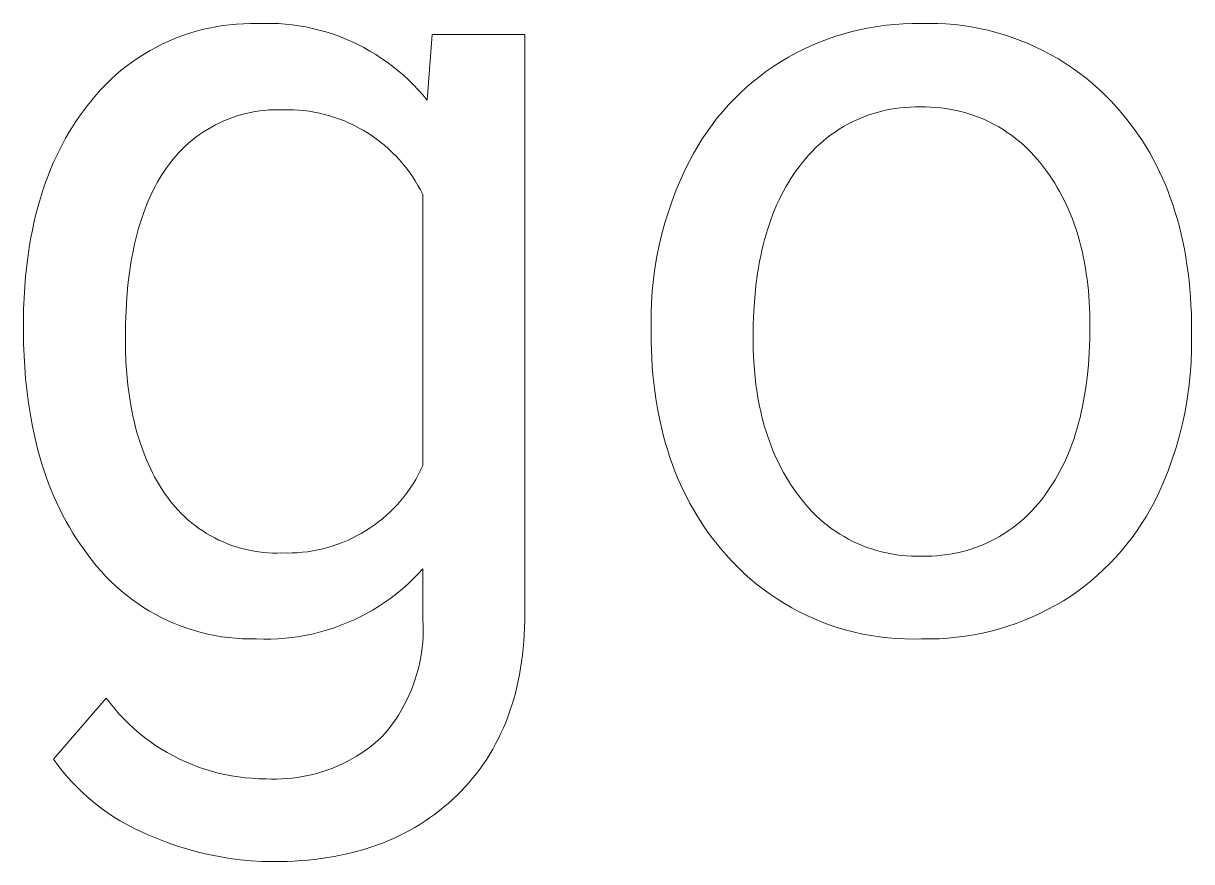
# Model space of a CAD drawing. Header units: millimetres. Extents: x 0 to 5466, y 0 to 3819.
# Drawn here: x 4011.2 to 4086.9, y 416.8 to 471.1 of the extents above; entities that cross this region are included whole.
import ezdxf

# ---------------------------------------------------------------- set-up
doc = ezdxf.new("R2010")
doc.units = ezdxf.units.MM
doc.header["$MEASUREMENT"] = 0
doc.layers.add('Domyślny', color=7, linetype='Continuous', true_color=0x000000)

msp = doc.modelspace()

# ---------------------------------------------------------------- linework, layer by layer
at = {"layer": 'Domyślny', "color": 18, "lineweight": 15, "true_color": 0x000000}
for p, q in [((4022.787, 470.678), (4023.23, 470.78)), ((4023.23, 470.78), (4023.675, 470.868)), ((4023.675, 470.868), (4024.124, 470.941)), ((4024.124, 470.941), (4024.574, 470.998)), ((4024.574, 470.998), (4025.026, 471.04)), ((4025.026, 471.04), (4025.48, 471.066)), ((4025.48, 471.066), (4025.934, 471.078)), ((4025.934, 471.078), (4026.388, 471.073)), ((4026.388, 471.073), (4026.834, 471.087)), ((4026.834, 471.087), (4027.281, 471.085)), ((4027.281, 471.085), (4027.727, 471.068)), ((4027.727, 471.068), (4028.173, 471.036)), ((4028.173, 471.036), (4028.617, 470.989)), ((4028.617, 470.989), (4029.059, 470.928)), ((4029.059, 470.928), (4029.499, 470.851)), ((4029.499, 470.851), (4029.936, 470.76)), ((4029.936, 470.76), (4030.37, 470.654)), ((4065.453, 470.689), (4066, 470.799)), ((4066, 470.799), (4066.55, 470.891)), ((4066.55, 470.891), (4067.103, 470.965)), ((4067.103, 470.965), (4067.658, 471.02)), ((4067.658, 471.02), (4068.214, 471.056)), ((4068.214, 471.056), (4068.772, 471.074)), ((4068.772, 471.074), (4069.33, 471.073)), ((4069.33, 471.073), (4069.879, 471.084)), ((4069.879, 471.084), (4070.429, 471.076)), ((4070.429, 471.076), (4070.978, 471.05)), ((4070.978, 471.05), (4071.526, 471.005)), ((4071.526, 471.005), (4072.072, 470.942)), ((4072.072, 470.942), (4072.616, 470.86)), ((4072.616, 470.86), (4073.157, 470.759)), ((4073.157, 470.759), (4073.694, 470.64)), ((4020.642, 469.942), (4021.06, 470.118)), ((4021.06, 470.118), (4021.485, 470.28)), ((4021.485, 470.28), (4021.914, 470.427)), ((4021.914, 470.427), (4022.349, 470.56)), ((4022.349, 470.56), (4022.787, 470.678)), ((4030.37, 470.654), (4030.8, 470.533)), ((4030.8, 470.533), (4031.226, 470.398)), ((4031.226, 470.398), (4031.647, 470.249)), ((4031.647, 470.249), (4032.062, 470.085)), ((4032.062, 470.085), (4032.472, 469.908)), ((4037.363, 466.105), (4037.69, 470.363)), ((4037.69, 470.363), (4043.696, 470.363)), ((4043.696, 470.363), (4043.696, 432.834)), ((4062.791, 469.868), (4063.312, 470.068)), ((4063.312, 470.068), (4063.839, 470.25)), ((4063.839, 470.25), (4064.372, 470.414)), ((4064.372, 470.414), (4064.91, 470.561)), ((4064.91, 470.561), (4065.453, 470.689)), ((4073.694, 470.64), (4074.226, 470.504)), ((4074.226, 470.504), (4074.754, 470.349)), ((4074.754, 470.349), (4075.276, 470.176)), ((4075.276, 470.176), (4075.792, 469.986)), ((4019.034, 469.099), (4019.425, 469.33)), ((4019.425, 469.33), (4019.824, 469.548)), ((4019.824, 469.548), (4020.229, 469.752)), ((4020.229, 469.752), (4020.642, 469.942)), ((4032.472, 469.908), (4032.876, 469.717)), ((4032.876, 469.717), (4033.273, 469.512)), ((4033.273, 469.512), (4033.663, 469.294)), ((4033.663, 469.294), (4034.045, 469.064)), ((4061.272, 469.167), (4061.771, 469.417)), ((4061.771, 469.417), (4062.277, 469.651)), ((4062.277, 469.651), (4062.791, 469.868)), ((4075.792, 469.986), (4076.301, 469.778)), ((4076.301, 469.778), (4076.802, 469.554)), ((4076.802, 469.554), (4077.296, 469.312)), ((4077.296, 469.312), (4077.782, 469.054)), ((4017.911, 468.328), (4018.277, 468.598)), ((4018.277, 468.598), (4018.651, 468.855)), ((4018.651, 468.855), (4019.034, 469.099)), ((4034.045, 469.064), (4034.42, 468.82)), ((4034.42, 468.82), (4034.786, 468.564)), ((4034.786, 468.564), (4035.143, 468.296)), ((4059.835, 468.317), (4060.302, 468.616)), ((4060.302, 468.616), (4060.783, 468.9)), ((4060.783, 468.9), (4061.272, 469.167)), ((4077.782, 469.054), (4078.258, 468.779)), ((4078.258, 468.779), (4078.725, 468.488)), ((4078.725, 468.488), (4079.181, 468.182)), ((4016.873, 467.447), (4017.209, 467.752)), ((4017.209, 467.752), (4017.555, 468.046)), ((4017.555, 468.046), (4017.911, 468.328)), ((4035.143, 468.296), (4035.491, 468.016)), ((4035.491, 468.016), (4035.829, 467.724)), ((4058.932, 467.67), (4059.378, 468.001)), ((4059.378, 468.001), (4059.835, 468.317)), ((4079.181, 468.182), (4079.627, 467.861)), ((4079.627, 467.861), (4080.062, 467.524)), ((4016.233, 466.803), (4016.548, 467.13)), ((4016.548, 467.13), (4016.873, 467.447)), ((4035.829, 467.724), (4036.157, 467.421)), ((4036.157, 467.421), (4036.475, 467.108)), ((4036.475, 467.108), (4036.782, 466.783)), ((4058.075, 466.964), (4058.498, 467.324)), ((4058.498, 467.324), (4058.932, 467.67)), ((4080.062, 467.524), (4080.485, 467.173)), ((4080.485, 467.173), (4080.896, 466.808)), ((4015.638, 466.117), (4015.93, 466.465)), ((4015.93, 466.465), (4016.233, 466.803)), ((4036.782, 466.783), (4037.078, 466.449)), ((4037.078, 466.449), (4037.363, 466.105)), ((4057.269, 466.2), (4057.666, 466.589)), ((4057.666, 466.589), (4058.075, 466.964)), ((4080.896, 466.808), (4081.295, 466.429)), ((4081.295, 466.429), (4081.68, 466.036)), ((4015.103, 465.424), (4015.358, 465.759)), ((4015.358, 465.759), (4015.638, 466.117)), ((4027.121, 465.473), (4026.82, 465.448)), ((4027.423, 465.488), (4027.121, 465.473)), ((4027.724, 465.492), (4027.423, 465.488)), ((4028.026, 465.486), (4027.724, 465.492)), ((4028.365, 465.489), (4028.026, 465.486)), ((4028.705, 465.481), (4028.365, 465.489)), ((4029.044, 465.461), (4028.705, 465.481)), ((4029.382, 465.43), (4029.044, 465.461)), ((4056.517, 465.384), (4056.886, 465.799)), ((4056.886, 465.799), (4057.269, 466.2)), ((4067.385, 465.517), (4067.066, 465.453)), ((4067.706, 465.57), (4067.385, 465.517)), ((4068.029, 465.612), (4067.706, 465.57)), ((4068.353, 465.643), (4068.029, 465.612)), ((4068.678, 465.663), (4068.353, 465.643)), ((4069.004, 465.671), (4068.678, 465.663)), ((4069.33, 465.668), (4069.004, 465.671)), ((4069.66, 465.671), (4069.33, 465.668)), ((4069.991, 465.663), (4069.66, 465.671)), ((4070.321, 465.643), (4069.991, 465.663)), ((4070.651, 465.612), (4070.321, 465.643)), ((4070.979, 465.569), (4070.651, 465.612)), ((4071.305, 465.515), (4070.979, 465.569)), ((4071.629, 465.45), (4071.305, 465.515)), ((4081.68, 466.036), (4082.052, 465.631)), ((4082.052, 465.631), (4082.351, 465.288)), ((4014.386, 464.377), (4014.617, 464.733)), ((4014.617, 464.733), (4014.856, 465.082)), ((4014.856, 465.082), (4015.103, 465.424)), ((4024.203, 464.768), (4023.928, 464.643)), ((4024.482, 464.883), (4024.203, 464.768)), ((4024.764, 464.989), (4024.482, 464.883)), ((4025.05, 465.084), (4024.764, 464.989)), ((4025.34, 465.17), (4025.05, 465.084)), ((4025.632, 465.246), (4025.34, 465.17)), ((4025.926, 465.312), (4025.632, 465.246)), ((4026.223, 465.368), (4025.926, 465.312)), ((4026.521, 465.413), (4026.223, 465.368)), ((4026.82, 465.448), (4026.521, 465.413)), ((4029.718, 465.386), (4029.382, 465.43)), ((4030.053, 465.331), (4029.718, 465.386)), ((4030.386, 465.265), (4030.053, 465.331)), ((4030.717, 465.187), (4030.386, 465.265)), ((4031.044, 465.097), (4030.717, 465.187)), ((4031.368, 464.996), (4031.044, 465.097)), ((4031.689, 464.884), (4031.368, 464.996)), ((4032.005, 464.761), (4031.689, 464.884)), ((4032.317, 464.627), (4032.005, 464.761)), ((4055.822, 464.518), (4056.162, 464.957)), ((4056.162, 464.957), (4056.517, 465.384)), ((4064.919, 464.701), (4064.63, 464.552)), ((4065.214, 464.84), (4064.919, 464.701)), ((4065.513, 464.969), (4065.214, 464.84)), ((4065.816, 465.087), (4065.513, 464.969)), ((4066.124, 465.195), (4065.816, 465.087)), ((4066.435, 465.292), (4066.124, 465.195)), ((4066.749, 465.378), (4066.435, 465.292)), ((4067.066, 465.453), (4066.749, 465.378)), ((4071.951, 465.374), (4071.629, 465.45)), ((4072.27, 465.287), (4071.951, 465.374)), ((4072.586, 465.188), (4072.27, 465.287)), ((4072.898, 465.079), (4072.586, 465.188)), ((4073.206, 464.959), (4072.898, 465.079)), ((4073.51, 464.829), (4073.206, 464.959)), ((4073.81, 464.688), (4073.51, 464.829)), ((4082.351, 465.288), (4082.64, 464.938)), ((4082.64, 464.938), (4082.92, 464.581)), ((4013.948, 463.642), (4014.163, 464.013)), ((4014.163, 464.013), (4014.386, 464.377)), ((4022.877, 464.052), (4022.628, 463.882)), ((4023.132, 464.213), (4022.877, 464.052)), ((4023.392, 464.366), (4023.132, 464.213)), ((4023.658, 464.509), (4023.392, 464.366)), ((4023.928, 464.643), (4023.658, 464.509)), ((4032.624, 464.482), (4032.317, 464.627)), ((4032.926, 464.326), (4032.624, 464.482)), ((4033.222, 464.16), (4032.926, 464.326)), ((4033.512, 463.984), (4033.222, 464.16)), ((4033.796, 463.798), (4033.512, 463.984)), ((4055.188, 463.606), (4055.497, 464.067)), ((4055.497, 464.067), (4055.822, 464.518)), ((4063.794, 464.046), (4063.528, 463.859)), ((4064.067, 464.225), (4063.794, 464.046)), ((4064.345, 464.393), (4064.067, 464.225)), ((4064.63, 464.552), (4064.345, 464.393)), ((4074.104, 464.537), (4073.81, 464.688)), ((4074.393, 464.376), (4074.104, 464.537)), ((4074.676, 464.205), (4074.393, 464.376)), ((4074.953, 464.024), (4074.676, 464.205)), ((4075.223, 463.834), (4074.953, 464.024)), ((4082.92, 464.581), (4083.19, 464.216)), ((4083.19, 464.216), (4083.45, 463.844)), ((4013.543, 462.879), (4013.741, 463.264)), ((4013.741, 463.264), (4013.948, 463.642)), ((4021.917, 463.322), (4021.693, 463.12)), ((4022.147, 463.517), (4021.917, 463.322)), ((4022.384, 463.704), (4022.147, 463.517)), ((4022.628, 463.882), (4022.384, 463.704)), ((4034.074, 463.602), (4033.796, 463.798)), ((4034.344, 463.397), (4034.074, 463.602)), ((4034.607, 463.183), (4034.344, 463.397)), ((4054.895, 463.134), (4055.188, 463.606)), ((4062.771, 463.242), (4062.533, 463.02)), ((4063.016, 463.456), (4062.771, 463.242)), ((4063.268, 463.662), (4063.016, 463.456)), ((4063.528, 463.859), (4063.268, 463.662)), ((4075.487, 463.634), (4075.223, 463.834)), ((4075.744, 463.426), (4075.487, 463.634)), ((4075.993, 463.208), (4075.744, 463.426)), ((4076.235, 462.983), (4075.993, 463.208)), ((4083.45, 463.844), (4083.701, 463.466)), ((4083.701, 463.466), (4083.943, 463.08)), ((4013.17, 462.086), (4013.352, 462.486)), ((4013.352, 462.486), (4013.543, 462.879)), ((4021.066, 462.468), (4020.872, 462.236)), ((4021.268, 462.692), (4021.066, 462.468)), ((4021.477, 462.91), (4021.268, 462.692)), ((4021.693, 463.12), (4021.477, 462.91)), ((4034.863, 462.959), (4034.607, 463.183)), ((4035.11, 462.727), (4034.863, 462.959)), ((4035.35, 462.486), (4035.11, 462.727)), ((4035.58, 462.237), (4035.35, 462.486)), ((4054.358, 462.163), (4054.618, 462.653)), ((4054.618, 462.653), (4054.895, 463.134)), ((4062.081, 462.551), (4061.868, 462.305)), ((4062.303, 462.789), (4062.081, 462.551)), ((4062.533, 463.02), (4062.303, 462.789)), ((4076.469, 462.749), (4076.235, 462.983)), ((4076.695, 462.507), (4076.469, 462.749)), ((4076.912, 462.257), (4076.695, 462.507)), ((4083.943, 463.08), (4084.175, 462.687)), ((4084.175, 462.687), (4084.397, 462.287)), ((4012.83, 461.264), (4012.996, 461.679)), ((4012.996, 461.679), (4013.17, 462.086)), ((4020.509, 461.755), (4020.344, 461.519)), ((4020.687, 461.999), (4020.509, 461.755)), ((4020.872, 462.236), (4020.687, 461.999)), ((4035.802, 461.98), (4035.58, 462.237)), ((4036.015, 461.716), (4035.802, 461.98)), ((4036.219, 461.444), (4036.015, 461.716)), ((4054.114, 461.664), (4054.358, 462.163)), ((4061.467, 461.791), (4061.284, 461.546)), ((4061.663, 462.051), (4061.467, 461.791)), ((4061.868, 462.305), (4061.663, 462.051)), ((4077.12, 462), (4076.912, 462.257)), ((4077.32, 461.736), (4077.12, 462)), ((4077.504, 461.49), (4077.32, 461.736)), ((4084.397, 462.287), (4084.61, 461.88)), ((4084.61, 461.88), (4084.813, 461.466)), ((4012.672, 460.843), (4012.83, 461.264)), ((4020.031, 461.026), (4019.881, 460.769)), ((4020.185, 461.276), (4020.031, 461.026)), ((4020.344, 461.519), (4020.185, 461.276)), ((4036.413, 461.166), (4036.219, 461.444)), ((4036.598, 460.881), (4036.413, 461.166)), ((4053.508, 460.29), (4053.8, 460.982)), ((4053.8, 460.982), (4054.114, 461.664)), ((4060.935, 461.035), (4060.769, 460.77)), ((4061.107, 461.293), (4060.935, 461.035)), ((4061.284, 461.546), (4061.107, 461.293)), ((4077.683, 461.239), (4077.504, 461.49)), ((4077.856, 460.983), (4077.683, 461.239)), ((4078.023, 460.722), (4077.856, 460.983)), ((4084.813, 461.466), (4085.007, 461.045)), ((4085.007, 461.045), (4085.191, 460.617)), ((4012.38, 459.978), (4012.522, 460.414)), ((4012.522, 460.414), (4012.672, 460.843)), ((4019.598, 460.234), (4019.464, 459.956)), ((4019.737, 460.505), (4019.598, 460.234)), ((4019.881, 460.769), (4019.737, 460.505)), ((4036.772, 460.589), (4036.598, 460.881)), ((4036.936, 460.292), (4036.772, 460.589)), ((4037.09, 459.989), (4036.936, 460.292)), ((4053.24, 459.589), (4053.508, 460.29)), ((4060.455, 460.22), (4060.306, 459.936)), ((4060.609, 460.498), (4060.455, 460.22)), ((4060.769, 460.77), (4060.609, 460.498)), ((4078.183, 460.457), (4078.023, 460.722)), ((4078.338, 460.186), (4078.183, 460.457)), ((4078.487, 459.911), (4078.338, 460.186)), ((4085.191, 460.617), (4085.366, 460.182)), ((4085.366, 460.182), (4085.531, 459.74)), ((4012.121, 459.084), (4012.246, 459.534)), ((4012.246, 459.534), (4012.38, 459.978)), ((4019.336, 459.67), (4019.212, 459.378)), ((4019.464, 459.956), (4019.336, 459.67)), ((4037.09, 442.426), (4037.09, 459.989)), ((4052.994, 458.879), (4053.24, 459.589)), ((4060.164, 459.645), (4060.027, 459.347)), ((4060.306, 459.936), (4060.164, 459.645)), ((4078.631, 459.631), (4078.487, 459.911)), ((4078.768, 459.347), (4078.631, 459.631)), ((4085.531, 459.74), (4085.687, 459.291)), ((4012.003, 458.626), (4012.121, 459.084)), ((4018.981, 458.771), (4018.873, 458.457)), ((4019.094, 459.078), (4018.981, 458.771)), ((4019.212, 459.378), (4019.094, 459.078)), ((4052.773, 458.162), (4052.994, 458.879)), ((4059.77, 458.732), (4059.651, 458.415)), ((4059.896, 459.043), (4059.77, 458.732)), ((4060.027, 459.347), (4059.896, 459.043)), ((4078.899, 459.057), (4078.768, 459.347)), ((4079.024, 458.763), (4078.899, 459.057)), ((4079.144, 458.464), (4079.024, 458.763)), ((4085.687, 459.291), (4085.833, 458.835)), ((4085.833, 458.835), (4085.97, 458.372)), ((4011.792, 457.688), (4011.894, 458.16)), ((4011.894, 458.16), (4012.003, 458.626)), ((4018.77, 458.137), (4018.673, 457.809)), ((4018.873, 458.457), (4018.77, 458.137)), ((4052.575, 457.438), (4052.773, 458.162)), ((4059.537, 458.092), (4059.429, 457.761)), ((4059.651, 458.415), (4059.537, 458.092)), ((4079.257, 458.16), (4079.144, 458.464)), ((4079.365, 457.852), (4079.257, 458.16)), ((4085.97, 458.372), (4086.097, 457.902)), ((4086.097, 457.902), (4086.215, 457.425)), ((4011.614, 456.721), (4011.699, 457.208)), ((4011.699, 457.208), (4011.792, 457.688)), ((4018.58, 457.474), (4018.493, 457.132)), ((4018.673, 457.809), (4018.58, 457.474)), ((4052.402, 456.707), (4052.575, 457.438)), ((4059.327, 457.425), (4059.231, 457.082)), ((4059.429, 457.761), (4059.327, 457.425)), ((4079.467, 457.538), (4079.365, 457.852)), ((4079.563, 457.221), (4079.467, 457.538)), ((4079.653, 456.898), (4079.563, 457.221)), ((4086.215, 457.425), (4086.324, 456.941)), ((4011.537, 456.227), (4011.614, 456.721)), ((4018.335, 456.427), (4018.197, 455.693)), ((4018.412, 456.783), (4018.335, 456.427)), ((4018.493, 457.132), (4018.412, 456.783)), ((4052.253, 455.971), (4052.402, 456.707)), ((4059.056, 456.376), (4058.977, 456.013)), ((4059.14, 456.732), (4059.056, 456.376)), ((4059.231, 457.082), (4059.14, 456.732)), ((4079.737, 456.57), (4079.653, 456.898)), ((4079.815, 456.238), (4079.737, 456.57)), ((4086.324, 456.941), (4086.423, 456.45)), ((4086.423, 456.45), (4086.512, 455.952)), ((4011.355, 454.701), (4011.468, 455.726)), ((4011.468, 455.726), (4011.537, 456.227)), ((4018.197, 455.693), (4018.081, 454.932)), ((4052.128, 455.231), (4052.253, 455.971)), ((4058.904, 455.644), (4058.836, 455.269)), ((4058.977, 456.013), (4058.904, 455.644)), ((4079.888, 455.901), (4079.815, 456.238)), ((4079.955, 455.559), (4079.888, 455.901)), ((4086.512, 455.952), (4086.592, 455.447)), ((4018.081, 454.932), (4017.986, 454.143)), ((4052.028, 454.487), (4052.128, 455.231)), ((4058.775, 454.886), (4058.67, 454.103)), ((4058.836, 455.269), (4058.775, 454.886)), ((4080.015, 455.213), (4079.955, 455.559)), ((4080.07, 454.862), (4080.015, 455.213)), ((4080.12, 454.506), (4080.07, 454.862)), ((4086.592, 455.447), (4086.663, 454.936)), ((4086.663, 454.936), (4086.724, 454.417)), ((4011.274, 453.648), (4011.355, 454.701)), ((4017.986, 454.143), (4017.911, 453.326)), ((4051.953, 453.74), (4052.028, 454.487)), ((4080.201, 453.78), (4080.12, 454.506)), ((4086.724, 454.417), (4086.775, 453.892)), ((4011.225, 452.565), (4011.274, 453.648)), ((4051.902, 452.991), (4051.953, 453.74)), ((4058.67, 454.103), (4058.588, 453.293)), ((4080.258, 453.036), (4080.201, 453.78)), ((4086.775, 453.892), (4086.818, 453.36)), ((4086.818, 453.36), (4086.851, 452.821)), ((4017.911, 453.326), (4017.858, 452.481)), ((4051.876, 452.24), (4051.902, 452.991)), ((4058.588, 453.293), (4058.529, 452.457)), ((4080.293, 452.272), (4080.258, 453.036)), ((4086.851, 452.821), (4086.874, 452.275)), ((4011.209, 451.453), (4011.225, 452.565)), ((4017.858, 452.481), (4017.826, 451.608)), ((4051.876, 451.49), (4051.876, 452.24)), ((4058.529, 452.457), (4058.494, 451.595)), ((4080.304, 451.49), (4080.293, 452.272)), ((4086.874, 452.275), (4086.893, 451.162)), ((4011.225, 450.295), (4011.209, 451.453)), ((4017.826, 451.608), (4017.815, 450.707)), ((4051.876, 451.035), (4051.876, 451.49)), ((4058.494, 451.595), (4058.482, 450.707)), ((4080.293, 450.615), (4080.304, 451.49)), ((4086.893, 451.162), (4086.893, 450.707)), ((4017.815, 450.707), (4017.826, 449.906)), ((4051.88, 450.477), (4051.876, 451.035)), ((4051.895, 449.926), (4051.88, 450.477)), ((4058.482, 450.707), (4058.494, 449.918)), ((4080.259, 449.765), (4080.293, 450.615)), ((4086.893, 450.707), (4086.891, 449.907)), ((4011.274, 449.168), (4011.225, 450.295)), ((4017.826, 449.906), (4017.857, 449.125)), ((4051.919, 449.382), (4051.895, 449.926)), ((4058.494, 449.918), (4058.529, 449.149)), ((4080.202, 448.941), (4080.259, 449.765)), ((4086.891, 449.907), (4086.861, 449.108)), ((4011.356, 448.072), (4011.274, 449.168)), ((4017.857, 449.125), (4017.909, 448.367)), ((4051.952, 448.845), (4051.919, 449.382)), ((4051.995, 448.316), (4051.952, 448.845)), ((4058.529, 449.149), (4058.588, 448.4)), ((4080.123, 448.141), (4080.202, 448.941)), ((4086.861, 449.108), (4086.804, 448.311)), ((4011.471, 447.006), (4011.356, 448.072)), ((4017.909, 448.367), (4017.982, 447.63)), ((4052.048, 447.793), (4051.995, 448.316)), ((4058.588, 448.4), (4058.67, 447.67)), ((4080.02, 447.367), (4080.123, 448.141)), ((4086.804, 448.311), (4086.719, 447.516)), ((4017.982, 447.63), (4018.076, 446.914)), ((4052.11, 447.277), (4052.048, 447.793)), ((4058.67, 447.67), (4058.719, 447.312)), ((4058.719, 447.312), (4058.775, 446.96)), ((4079.96, 446.989), (4080.02, 447.367)), ((4086.719, 447.516), (4086.607, 446.724)), ((4011.541, 446.486), (4011.471, 447.006)), ((4018.076, 446.914), (4018.191, 446.22)), ((4052.182, 446.768), (4052.11, 447.277)), ((4052.263, 446.267), (4052.182, 446.768)), ((4058.775, 446.96), (4058.836, 446.612)), ((4058.836, 446.612), (4058.904, 446.269)), ((4079.823, 446.252), (4079.895, 446.617)), ((4079.895, 446.617), (4079.96, 446.989)), ((4086.607, 446.724), (4086.467, 445.936)), ((4011.619, 445.972), (4011.541, 446.486)), ((4011.705, 445.467), (4011.619, 445.972)), ((4018.191, 446.22), (4018.256, 445.881)), ((4018.256, 445.881), (4018.326, 445.547)), ((4052.354, 445.772), (4052.263, 446.267)), ((4058.904, 446.269), (4058.977, 445.931)), ((4058.977, 445.931), (4059.056, 445.598)), ((4079.663, 445.539), (4079.746, 445.892)), ((4079.746, 445.892), (4079.823, 446.252)), ((4086.467, 445.936), (4086.301, 445.154)), ((4011.799, 444.969), (4011.705, 445.467)), ((4018.326, 445.547), (4018.401, 445.219)), ((4018.401, 445.219), (4018.482, 444.897)), ((4052.454, 445.284), (4052.354, 445.772)), ((4052.564, 444.803), (4052.454, 445.284)), ((4059.056, 445.598), (4059.14, 445.27)), ((4059.14, 445.27), (4059.231, 444.947)), ((4079.479, 444.852), (4079.574, 445.192)), ((4079.574, 445.192), (4079.663, 445.539)), ((4086.301, 445.154), (4086.107, 444.378)), ((4011.901, 444.479), (4011.799, 444.969)), ((4012.012, 443.997), (4011.901, 444.479)), ((4018.482, 444.897), (4018.568, 444.579)), ((4018.568, 444.579), (4018.659, 444.268)), ((4018.659, 444.268), (4018.755, 443.961)), ((4052.683, 444.329), (4052.564, 444.803)), ((4052.812, 443.862), (4052.683, 444.329)), ((4059.231, 444.947), (4059.327, 444.628)), ((4059.327, 444.628), (4059.429, 444.315)), ((4059.429, 444.315), (4059.537, 444.006)), ((4079.273, 444.189), (4079.379, 444.517)), ((4079.379, 444.517), (4079.479, 444.852)), ((4086.107, 444.378), (4085.887, 443.61)), ((4012.131, 443.523), (4012.012, 443.997)), ((4012.258, 443.056), (4012.131, 443.523)), ((4018.755, 443.961), (4018.856, 443.661)), ((4018.856, 443.661), (4018.963, 443.365)), ((4052.95, 443.402), (4052.812, 443.862)), ((4059.537, 444.006), (4059.651, 443.703)), ((4059.651, 443.703), (4059.77, 443.404)), ((4078.919, 443.241), (4079.043, 443.55)), ((4079.043, 443.55), (4079.161, 443.867)), ((4079.161, 443.867), (4079.273, 444.189)), ((4085.887, 443.61), (4085.64, 442.849)), ((4012.393, 442.597), (4012.258, 443.056)), ((4018.963, 443.365), (4019.074, 443.075)), ((4019.074, 443.075), (4019.191, 442.791)), ((4019.191, 442.791), (4019.313, 442.512)), ((4053.097, 442.949), (4052.95, 443.402)), ((4053.254, 442.503), (4053.097, 442.949)), ((4059.77, 443.404), (4059.896, 443.11)), ((4059.896, 443.11), (4060.027, 442.821)), ((4060.027, 442.821), (4060.164, 442.537)), ((4078.654, 442.639), (4078.789, 442.937)), ((4078.789, 442.937), (4078.919, 443.241)), ((4085.64, 442.849), (4085.368, 442.097)), ((4012.536, 442.146), (4012.393, 442.597)), ((4012.687, 441.702), (4012.536, 442.146)), ((4019.313, 442.512), (4019.44, 442.238)), ((4019.44, 442.238), (4019.572, 441.97)), ((4036.792, 441.825), (4036.946, 442.123)), ((4036.946, 442.123), (4037.09, 442.426)), ((4053.421, 442.064), (4053.254, 442.503)), ((4053.596, 441.632), (4053.421, 442.064)), ((4060.164, 442.537), (4060.306, 442.258)), ((4060.306, 442.258), (4060.455, 441.984)), ((4078.211, 441.783), (4078.365, 442.062)), ((4078.365, 442.062), (4078.512, 442.348)), ((4078.512, 442.348), (4078.654, 442.639)), ((4085.368, 442.097), (4085.069, 441.355)), ((4012.847, 441.267), (4012.687, 441.702)), ((4013.014, 440.839), (4012.847, 441.267)), ((4019.572, 441.97), (4019.709, 441.708)), ((4019.709, 441.708), (4019.852, 441.451)), ((4019.852, 441.451), (4019.999, 441.2)), ((4036.269, 440.966), (4036.453, 441.246)), ((4036.453, 441.246), (4036.628, 441.533)), ((4036.628, 441.533), (4036.792, 441.825)), ((4053.782, 441.206), (4053.596, 441.632)), ((4060.455, 441.984), (4060.609, 441.715)), ((4060.609, 441.715), (4060.769, 441.451)), ((4060.769, 441.451), (4060.935, 441.191)), ((4077.716, 440.982), (4077.887, 441.243)), ((4077.887, 441.243), (4078.052, 441.51)), ((4078.052, 441.51), (4078.211, 441.783)), ((4085.069, 441.355), (4084.745, 440.624)), ((4013.19, 440.418), (4013.014, 440.839)), ((4019.999, 441.2), (4020.152, 440.954)), ((4020.152, 440.954), (4020.31, 440.713)), ((4020.31, 440.713), (4020.473, 440.479)), ((4035.872, 440.426), (4036.075, 440.693)), ((4036.075, 440.693), (4036.269, 440.966)), ((4053.976, 440.788), (4053.782, 441.206)), ((4054.18, 440.376), (4053.976, 440.788)), ((4060.935, 441.191), (4061.107, 440.936)), ((4061.107, 440.936), (4061.284, 440.687)), ((4061.284, 440.687), (4061.467, 440.442)), ((4077.356, 440.479), (4077.539, 440.727)), ((4077.539, 440.727), (4077.716, 440.982)), ((4084.745, 440.624), (4084.502, 440.127)), ((4013.374, 440.006), (4013.19, 440.418)), ((4013.566, 439.601), (4013.374, 440.006)), ((4020.473, 440.479), (4020.649, 440.236)), ((4020.649, 440.236), (4020.834, 439.999)), ((4020.834, 439.999), (4021.027, 439.769)), ((4021.027, 439.769), (4021.228, 439.546)), ((4035.209, 439.671), (4035.439, 439.915)), ((4035.439, 439.915), (4035.66, 440.167)), ((4035.66, 440.167), (4035.872, 440.426)), ((4054.394, 439.971), (4054.18, 440.376)), ((4054.617, 439.574), (4054.394, 439.971)), ((4061.467, 440.442), (4061.665, 440.18)), ((4061.665, 440.18), (4061.871, 439.925)), ((4061.871, 439.925), (4062.087, 439.677)), ((4076.737, 439.709), (4076.952, 439.958)), ((4076.952, 439.958), (4077.159, 440.215)), ((4077.159, 440.215), (4077.356, 440.479)), ((4084.502, 440.127), (4084.242, 439.638)), ((4013.766, 439.203), (4013.566, 439.601)), ((4013.974, 438.814), (4013.766, 439.203)), ((4021.228, 439.546), (4021.436, 439.33)), ((4021.436, 439.33), (4021.652, 439.121)), ((4021.652, 439.121), (4021.874, 438.919)), ((4034.209, 438.778), (4034.47, 438.988)), ((4034.47, 438.988), (4034.724, 439.207)), ((4034.724, 439.207), (4034.971, 439.435)), ((4034.971, 439.435), (4035.209, 439.671)), ((4054.849, 439.183), (4054.617, 439.574)), ((4055.09, 438.799), (4054.849, 439.183)), ((4062.087, 439.677), (4062.311, 439.437)), ((4062.311, 439.437), (4062.543, 439.205)), ((4062.543, 439.205), (4062.783, 438.981)), ((4062.783, 438.981), (4063.031, 438.766)), ((4075.792, 438.79), (4076.04, 439.007)), ((4076.04, 439.007), (4076.281, 439.233)), ((4076.281, 439.233), (4076.513, 439.467)), ((4076.513, 439.467), (4076.737, 439.709)), ((4083.966, 439.158), (4083.674, 438.688)), ((4084.242, 439.638), (4083.966, 439.158)), ((4014.191, 438.432), (4013.974, 438.814)), ((4014.415, 438.058), (4014.191, 438.432)), ((4021.874, 438.919), (4022.104, 438.725)), ((4022.104, 438.725), (4022.339, 438.54)), ((4022.339, 438.54), (4022.582, 438.362)), ((4022.582, 438.362), (4022.83, 438.193)), ((4033.383, 438.205), (4033.665, 438.387)), ((4033.665, 438.387), (4033.94, 438.578)), ((4033.94, 438.578), (4034.209, 438.778)), ((4055.341, 438.421), (4055.09, 438.799)), ((4055.601, 438.051), (4055.341, 438.421)), ((4063.031, 438.766), (4063.286, 438.559)), ((4063.286, 438.559), (4063.548, 438.362)), ((4063.548, 438.362), (4063.817, 438.173)), ((4075.005, 438.193), (4075.275, 438.383)), ((4075.275, 438.383), (4075.537, 438.582)), ((4075.537, 438.582), (4075.792, 438.79)), ((4083.366, 438.228), (4083.043, 437.779)), ((4083.674, 438.688), (4083.366, 438.228)), ((4014.648, 437.691), (4014.415, 438.058)), ((4014.889, 437.333), (4014.648, 437.691)), ((4022.83, 438.193), (4023.083, 438.033)), ((4023.083, 438.033), (4023.343, 437.881)), ((4023.343, 437.881), (4023.607, 437.738)), ((4023.607, 437.738), (4023.876, 437.605)), ((4023.876, 437.605), (4024.149, 437.481)), ((4024.149, 437.481), (4024.426, 437.366)), ((4031.888, 437.45), (4032.197, 437.58)), ((4032.197, 437.58), (4032.502, 437.721)), ((4032.502, 437.721), (4032.801, 437.872)), ((4032.801, 437.872), (4033.095, 438.033)), ((4033.095, 438.033), (4033.383, 438.205)), ((4055.871, 437.688), (4055.601, 438.051)), ((4056.15, 437.331), (4055.871, 437.688)), ((4063.817, 438.173), (4064.092, 437.994)), ((4064.092, 437.994), (4064.373, 437.825)), ((4064.373, 437.825), (4064.66, 437.666)), ((4064.66, 437.666), (4064.952, 437.517)), ((4064.952, 437.517), (4065.25, 437.378)), ((4073.569, 437.39), (4073.867, 437.531)), ((4073.867, 437.531), (4074.16, 437.681)), ((4074.16, 437.681), (4074.448, 437.842)), ((4074.448, 437.842), (4074.729, 438.013)), ((4074.729, 438.013), (4075.005, 438.193)), ((4083.043, 437.779), (4082.705, 437.34)), ((4015.138, 436.982), (4014.889, 437.333)), ((4015.395, 436.638), (4015.138, 436.982)), ((4024.426, 437.366), (4024.708, 437.261)), ((4024.708, 437.261), (4024.992, 437.166)), ((4024.992, 437.166), (4025.28, 437.08)), ((4025.28, 437.08), (4025.571, 437.005)), ((4025.571, 437.005), (4025.864, 436.939)), ((4025.864, 436.939), (4026.159, 436.883)), ((4026.159, 436.883), (4026.455, 436.838)), ((4026.455, 436.838), (4026.754, 436.803)), ((4026.754, 436.803), (4027.053, 436.778)), ((4027.053, 436.778), (4027.353, 436.764)), ((4027.353, 436.764), (4027.653, 436.76)), ((4027.653, 436.76), (4027.953, 436.766)), ((4027.953, 436.766), (4028.288, 436.759)), ((4028.288, 436.759), (4028.623, 436.765)), ((4028.623, 436.765), (4028.958, 436.781)), ((4028.958, 436.781), (4029.292, 436.81)), ((4029.292, 436.81), (4029.625, 436.85)), ((4029.625, 436.85), (4029.957, 436.902)), ((4029.957, 436.902), (4030.286, 436.965)), ((4030.286, 436.965), (4030.613, 437.04)), ((4030.613, 437.04), (4030.937, 437.126)), ((4030.937, 437.126), (4031.258, 437.223)), ((4031.258, 437.223), (4031.575, 437.331)), ((4031.575, 437.331), (4031.888, 437.45)), ((4056.438, 436.981), (4056.15, 437.331)), ((4056.735, 436.638), (4056.438, 436.981)), ((4065.25, 437.378), (4065.552, 437.249)), ((4065.552, 437.249), (4065.858, 437.131)), ((4065.858, 437.131), (4066.169, 437.024)), ((4066.169, 437.024), (4066.482, 436.928)), ((4066.482, 436.928), (4066.799, 436.843)), ((4066.799, 436.843), (4067.119, 436.768)), ((4067.119, 436.768), (4067.441, 436.705)), ((4067.441, 436.705), (4067.765, 436.654)), ((4071.045, 436.657), (4071.371, 436.71)), ((4071.371, 436.71), (4071.694, 436.774)), ((4071.694, 436.774), (4072.015, 436.849)), ((4072.015, 436.849), (4072.333, 436.936)), ((4072.333, 436.936), (4072.647, 437.033)), ((4072.647, 437.033), (4072.959, 437.141)), ((4072.959, 437.141), (4073.266, 437.261)), ((4073.266, 437.261), (4073.569, 437.39)), ((4082.352, 436.914), (4081.985, 436.499)), ((4082.705, 437.34), (4082.352, 436.914)), ((4015.666, 436.275), (4015.395, 436.638)), ((4015.949, 435.921), (4015.666, 436.275)), ((4057.104, 436.234), (4056.735, 436.638)), ((4057.488, 435.842), (4057.104, 436.234)), ((4067.765, 436.654), (4068.091, 436.613)), ((4068.091, 436.613), (4068.418, 436.584)), ((4068.418, 436.584), (4068.746, 436.566)), ((4068.746, 436.566), (4069.074, 436.56)), ((4069.074, 436.56), (4069.402, 436.565)), ((4069.402, 436.565), (4069.732, 436.561)), ((4069.732, 436.561), (4070.061, 436.568)), ((4070.061, 436.568), (4070.39, 436.586)), ((4070.39, 436.586), (4070.718, 436.616)), ((4070.718, 436.616), (4071.045, 436.657)), ((4081.605, 436.097), (4081.211, 435.708)), ((4081.985, 436.499), (4081.605, 436.097)), ((4016.245, 435.578), (4015.949, 435.921)), ((4016.552, 435.245), (4016.245, 435.578)), ((4016.871, 434.922), (4016.552, 435.245)), ((4036.775, 435.404), (4036.449, 435.072)), ((4037.09, 435.746), (4036.775, 435.404)), ((4037.09, 432.434), (4037.09, 435.746)), ((4057.884, 435.463), (4057.488, 435.842)), ((4058.292, 435.099), (4057.884, 435.463)), ((4080.804, 435.332), (4080.385, 434.971)), ((4081.211, 435.708), (4080.804, 435.332)), ((4017.201, 434.611), (4016.871, 434.922)), ((4017.541, 434.311), (4017.201, 434.611)), ((4035.763, 434.444), (4035.405, 434.148)), ((4036.112, 434.752), (4035.763, 434.444)), ((4036.449, 435.072), (4036.112, 434.752)), ((4058.713, 434.748), (4058.292, 435.099)), ((4059.146, 434.412), (4058.713, 434.748)), ((4079.954, 434.624), (4079.511, 434.291)), ((4080.385, 434.971), (4079.954, 434.624)), ((4017.891, 434.024), (4017.541, 434.311)), ((4018.251, 433.749), (4017.891, 434.024)), ((4018.621, 433.486), (4018.251, 433.749)), ((4035.037, 433.864), (4034.659, 433.593)), ((4035.405, 434.148), (4035.037, 433.864)), ((4059.59, 434.09), (4059.146, 434.412)), ((4060.044, 433.784), (4059.59, 434.09)), ((4060.509, 433.494), (4060.044, 433.784)), ((4078.594, 433.672), (4078.104, 433.385)), ((4079.058, 433.974), (4078.594, 433.672)), ((4079.511, 434.291), (4079.058, 433.974)), ((4018.999, 433.236), (4018.621, 433.486)), ((4019.386, 433), (4018.999, 433.236)), ((4019.78, 432.777), (4019.386, 433)), ((4033.876, 433.09), (4033.473, 432.859)), ((4034.272, 433.335), (4033.876, 433.09)), ((4034.659, 433.593), (4034.272, 433.335)), ((4060.983, 433.219), (4060.509, 433.494)), ((4061.466, 432.961), (4060.983, 433.219)), ((4061.958, 432.719), (4061.466, 432.961)), ((4077.605, 433.115), (4077.097, 432.861)), ((4078.104, 433.385), (4077.605, 433.115)), ((4020.182, 432.568), (4019.78, 432.777)), ((4020.591, 432.373), (4020.182, 432.568)), ((4021.007, 432.192), (4020.591, 432.373)), ((4021.429, 432.025), (4021.007, 432.192)), ((4032.217, 432.251), (4031.786, 432.078)), ((4032.643, 432.44), (4032.217, 432.251)), ((4033.061, 432.642), (4032.643, 432.44)), ((4033.473, 432.859), (4033.061, 432.642)), ((4037.105, 432.074), (4037.09, 432.434)), ((4043.692, 432.37), (4043.679, 431.912)), ((4043.696, 432.834), (4043.692, 432.37)), ((4062.457, 432.495), (4061.958, 432.719)), ((4062.965, 432.287), (4062.457, 432.495)), ((4063.478, 432.097), (4062.965, 432.287)), ((4075.527, 432.204), (4074.99, 432.021)), ((4076.058, 432.406), (4075.527, 432.204)), ((4076.581, 432.625), (4076.058, 432.406)), ((4077.097, 432.861), (4076.581, 432.625)), ((4021.856, 431.874), (4021.429, 432.025)), ((4022.288, 431.737), (4021.856, 431.874)), ((4022.725, 431.615), (4022.288, 431.737)), ((4023.165, 431.509), (4022.725, 431.615)), ((4023.609, 431.417), (4023.165, 431.509)), ((4024.056, 431.342), (4023.609, 431.417)), ((4029.554, 431.437), (4029.096, 431.355)), ((4030.008, 431.534), (4029.554, 431.437)), ((4030.46, 431.647), (4030.008, 431.534)), ((4030.907, 431.776), (4030.46, 431.647)), ((4031.349, 431.919), (4030.907, 431.776)), ((4031.786, 432.078), (4031.349, 431.919)), ((4037.1, 431.354), (4037.109, 431.714)), ((4037.109, 431.714), (4037.105, 432.074)), ((4043.658, 431.46), (4043.628, 431.015)), ((4043.679, 431.912), (4043.658, 431.46)), ((4063.998, 431.924), (4063.478, 432.097)), ((4064.524, 431.769), (4063.998, 431.924)), ((4065.054, 431.632), (4064.524, 431.769)), ((4065.589, 431.513), (4065.054, 431.632)), ((4066.128, 431.412), (4065.589, 431.513)), ((4066.669, 431.33), (4066.128, 431.412)), ((4072.791, 431.468), (4072.231, 431.375)), ((4073.347, 431.578), (4072.791, 431.468)), ((4073.9, 431.708), (4073.347, 431.578)), ((4074.448, 431.855), (4073.9, 431.708)), ((4074.99, 432.021), (4074.448, 431.855)), ((4024.505, 431.281), (4024.056, 431.342)), ((4024.956, 431.237), (4024.505, 431.281)), ((4025.409, 431.207), (4024.956, 431.237)), ((4025.862, 431.194), (4025.409, 431.207)), ((4026.315, 431.196), (4025.862, 431.194)), ((4026.78, 431.183), (4026.315, 431.196)), ((4027.245, 431.186), (4026.78, 431.183)), ((4027.71, 431.204), (4027.245, 431.186)), ((4028.173, 431.239), (4027.71, 431.204)), ((4028.636, 431.289), (4028.173, 431.239)), ((4029.096, 431.355), (4028.636, 431.289)), ((4037.044, 430.636), (4037.078, 430.995)), ((4037.078, 430.995), (4037.1, 431.354)), ((4043.628, 431.015), (4043.59, 430.575)), ((4067.214, 431.266), (4066.669, 431.33)), ((4067.76, 431.221), (4067.214, 431.266)), ((4068.307, 431.194), (4067.76, 431.221)), ((4068.855, 431.186), (4068.307, 431.194)), ((4069.402, 431.196), (4068.855, 431.186)), ((4069.97, 431.194), (4069.402, 431.196)), ((4070.537, 431.211), (4069.97, 431.194)), ((4071.103, 431.247), (4070.537, 431.211)), ((4071.668, 431.302), (4071.103, 431.247)), ((4072.231, 431.375), (4071.668, 431.302)), ((4036.867, 429.571), (4036.938, 429.924)), ((4036.938, 429.924), (4036.997, 430.279)), ((4036.997, 430.279), (4037.044, 430.636)), ((4043.542, 430.142), (4043.487, 429.715)), ((4043.59, 430.575), (4043.542, 430.142)), ((4036.688, 428.873), (4036.783, 429.221)), ((4036.783, 429.221), (4036.867, 429.571)), ((4043.423, 429.295), (4043.35, 428.881)), ((4043.487, 429.715), (4043.423, 429.295)), ((4036.461, 428.19), (4036.58, 428.53)), ((4036.58, 428.53), (4036.688, 428.873)), ((4043.269, 428.473), (4043.179, 428.071)), ((4043.35, 428.881), (4043.269, 428.473)), ((4036.187, 427.524), (4036.329, 427.855)), ((4036.329, 427.855), (4036.461, 428.19)), ((4043.08, 427.675), (4042.973, 427.286)), ((4043.179, 428.071), (4043.08, 427.675)), ((4013.156, 423.407), (4016.578, 427.356)), ((4016.578, 427.356), (4016.848, 427.002)), ((4016.848, 427.002), (4017.13, 426.658)), ((4035.691, 426.565), (4035.867, 426.879)), ((4035.867, 426.879), (4036.033, 427.199)), ((4036.033, 427.199), (4036.187, 427.524)), ((4042.857, 426.903), (4042.733, 426.526)), ((4042.973, 427.286), (4042.857, 426.903)), ((4017.13, 426.658), (4017.423, 426.323)), ((4017.423, 426.323), (4017.729, 425.999)), ((4035.306, 425.956), (4035.504, 426.257)), ((4035.504, 426.257), (4035.691, 426.565)), ((4042.6, 426.155), (4042.458, 425.79)), ((4042.733, 426.526), (4042.6, 426.155)), ((4017.729, 425.999), (4018.045, 425.686)), ((4018.045, 425.686), (4018.372, 425.384)), ((4018.372, 425.384), (4018.709, 425.094)), ((4034.652, 425.097), (4034.88, 425.376)), ((4034.88, 425.376), (4035.098, 425.662)), ((4035.098, 425.662), (4035.306, 425.956)), ((4042.308, 425.432), (4042.149, 425.08)), ((4042.458, 425.79), (4042.308, 425.432)), ((4018.709, 425.094), (4019.056, 424.815)), ((4019.056, 424.815), (4019.413, 424.549)), ((4033.899, 424.379), (4034.16, 424.598)), ((4034.16, 424.598), (4034.414, 424.826)), ((4034.414, 424.826), (4034.652, 425.097)), ((4041.981, 424.733), (4041.805, 424.394)), ((4042.149, 425.08), (4041.981, 424.733)), ((4019.413, 424.549), (4019.779, 424.295)), ((4019.779, 424.295), (4020.153, 424.054)), ((4020.153, 424.054), (4020.535, 423.826)), ((4033.073, 423.775), (4033.355, 423.967)), ((4033.355, 423.967), (4033.631, 424.168)), ((4033.631, 424.168), (4033.899, 424.379)), ((4041.62, 424.06), (4041.426, 423.732)), ((4041.805, 424.394), (4041.62, 424.06)), ((4013.448, 423.009), (4013.156, 423.407)), ((4020.535, 423.826), (4020.925, 423.612)), ((4020.925, 423.612), (4021.322, 423.411)), ((4021.322, 423.411), (4021.726, 423.224)), ((4021.726, 423.224), (4022.137, 423.052)), ((4031.575, 422.963), (4031.885, 423.105)), ((4031.885, 423.105), (4032.191, 423.257)), ((4032.191, 423.257), (4032.491, 423.42)), ((4032.491, 423.42), (4032.785, 423.592)), ((4032.785, 423.592), (4033.073, 423.775)), ((4041.013, 423.095), (4040.793, 422.786)), ((4041.224, 423.411), (4041.013, 423.095)), ((4041.426, 423.732), (4041.224, 423.411)), ((4013.754, 422.621), (4013.448, 423.009)), ((4014.073, 422.245), (4013.754, 422.621)), ((4022.137, 423.052), (4022.553, 422.893)), ((4022.553, 422.893), (4022.974, 422.75)), ((4022.974, 422.75), (4023.4, 422.621)), ((4023.4, 422.621), (4023.83, 422.506)), ((4023.83, 422.506), (4024.264, 422.407)), ((4024.264, 422.407), (4024.701, 422.323)), ((4024.701, 422.323), (4025.141, 422.254)), ((4029.295, 422.271), (4029.629, 422.337)), ((4029.629, 422.337), (4029.962, 422.414)), ((4029.962, 422.414), (4030.292, 422.502)), ((4030.292, 422.502), (4030.618, 422.601)), ((4030.618, 422.601), (4030.941, 422.71)), ((4030.941, 422.71), (4031.26, 422.831)), ((4031.26, 422.831), (4031.575, 422.963)), ((4040.565, 422.483), (4040.328, 422.186)), ((4040.793, 422.786), (4040.565, 422.483)), ((4014.405, 421.88), (4014.073, 422.245)), ((4014.749, 421.526), (4014.405, 421.88)), ((4025.141, 422.254), (4025.583, 422.201)), ((4025.583, 422.201), (4026.026, 422.163)), ((4026.026, 422.163), (4026.471, 422.14)), ((4026.471, 422.14), (4026.916, 422.133)), ((4026.916, 422.133), (4027.256, 422.118)), ((4027.256, 422.118), (4027.598, 422.115)), ((4027.598, 422.115), (4027.939, 422.123)), ((4027.939, 422.123), (4028.279, 422.143)), ((4028.279, 422.143), (4028.619, 422.174)), ((4028.619, 422.174), (4028.958, 422.217)), ((4028.958, 422.217), (4029.295, 422.271)), ((4039.827, 421.61), (4039.564, 421.331)), ((4040.082, 421.895), (4039.827, 421.61)), ((4040.328, 422.186), (4040.082, 421.895)), ((4015.106, 421.185), (4014.749, 421.526)), ((4015.474, 420.857), (4015.106, 421.185)), ((4015.853, 420.541), (4015.474, 420.857)), ((4039.292, 421.059), (4039.012, 420.793)), ((4039.564, 421.331), (4039.292, 421.059)), ((4016.244, 420.239), (4015.853, 420.541)), ((4016.644, 419.951), (4016.244, 420.239)), ((4038.138, 420.049), (4037.834, 419.817)), ((4038.435, 420.288), (4038.138, 420.049)), ((4038.727, 420.537), (4038.435, 420.288)), ((4039.012, 420.793), (4038.727, 420.537)), ((4017.054, 419.677), (4016.644, 419.951)), ((4017.474, 419.417), (4017.054, 419.677)), ((4017.902, 419.172), (4017.474, 419.417)), ((4037.208, 419.38), (4036.887, 419.174)), ((4037.524, 419.595), (4037.208, 419.38)), ((4037.834, 419.817), (4037.524, 419.595)), ((4018.339, 418.942), (4017.902, 419.172)), ((4018.783, 418.728), (4018.339, 418.942)), ((4019.235, 418.529), (4018.783, 418.728)), ((4035.885, 418.608), (4035.539, 418.436)), ((4036.225, 418.788), (4035.885, 418.608)), ((4036.559, 418.977), (4036.225, 418.788)), ((4036.887, 419.174), (4036.559, 418.977)), ((4019.877, 418.254), (4019.235, 418.529)), ((4020.529, 418.002), (4019.877, 418.254)), ((4021.189, 417.772), (4020.529, 418.002)), ((4034.096, 417.833), (4033.72, 417.703)), ((4034.465, 417.971), (4034.096, 417.833)), ((4034.829, 418.118), (4034.465, 417.971)), ((4035.187, 418.273), (4034.829, 418.118)), ((4035.539, 418.436), (4035.187, 418.273)), ((4021.856, 417.565), (4021.189, 417.772)), ((4022.531, 417.382), (4021.856, 417.565)), ((4023.211, 417.222), (4022.531, 417.382)), ((4023.896, 417.086), (4023.211, 417.222)), ((4024.586, 416.973), (4023.896, 417.086)), ((4030.923, 417.03), (4030.499, 416.968)), ((4031.34, 417.101), (4030.923, 417.03)), ((4031.751, 417.181), (4031.34, 417.101)), ((4032.157, 417.268), (4031.751, 417.181)), ((4032.557, 417.364), (4032.157, 417.268)), ((4032.95, 417.469), (4032.557, 417.364)), ((4033.338, 417.582), (4032.95, 417.469)), ((4033.72, 417.703), (4033.338, 417.582)), ((4025.279, 416.885), (4024.586, 416.973)), ((4025.975, 416.82), (4025.279, 416.885)), ((4026.672, 416.78), (4025.975, 416.82)), ((4027.371, 416.763), (4026.672, 416.78)), ((4027.835, 416.768), (4027.371, 416.763)), ((4028.294, 416.78), (4027.835, 416.768)), ((4028.747, 416.801), (4028.294, 416.78)), ((4029.194, 416.83), (4028.747, 416.801)), ((4029.635, 416.868), (4029.194, 416.83)), ((4030.07, 416.913), (4029.635, 416.868)), ((4030.499, 416.968), (4030.07, 416.913))]:
    msp.add_line(p, q, dxfattribs=at)

doc.saveas('drawing.dxf')
